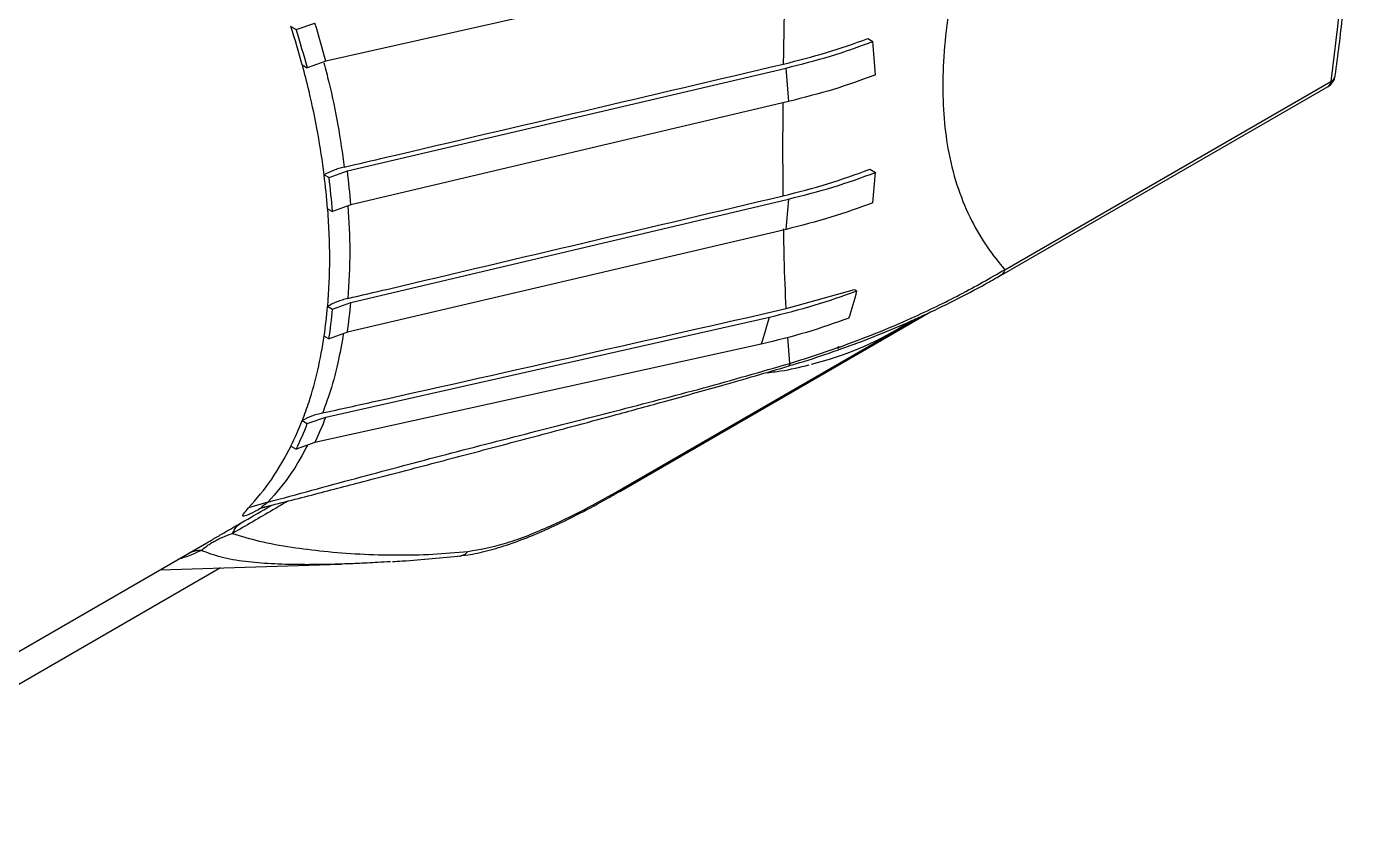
# Model space of a CAD drawing. Extents: x 12.3 to 108.7, y 1.1 to 80.4.
# Drawn here: x 26.11 to 31.54, y 8.48 to 11.73 of the extents above; entities that cross this region are included whole.
import ezdxf

# ---------------------------------------------------------------- set-up
doc = ezdxf.new("R2010")
doc.units = 0
doc.header["$MEASUREMENT"] = 0
doc.layers.add('OBJECT', color=7, linetype='CONTINUOUS')

msp = doc.modelspace()

# ---------------------------------------------------------------- linework, layer by layer
at = {"layer": 'OBJECT'}
for p, q in [((29.1533, 11.9957), (27.3346, 11.5859)), ((27.2132, 11.7158), (27.2896, 11.7425)), ((27.1923, 11.7287), (27.1916, 11.7283)), ((27.1916, 11.7283), (27.2132, 11.7158)), ((29.5563, 11.6791), (29.577, 11.6672)), ((27.2376, 11.5711), (27.2586, 11.5589)), ((27.3346, 11.5859), (27.2586, 11.5589)), ((27.4228, 11.1365), (29.221, 11.5582)), ((30.1057, 10.711), (31.4433, 11.4832)), ((30.1177, 10.7315), (31.4552, 11.5037)), ((29.2319, 11.4212), (27.4369, 10.9977)), ((27.3475, 11.1091), (27.4228, 11.1365)), ((29.5647, 11.1435), (29.5876, 11.1303)), ((27.3282, 11.1211), (27.3275, 11.1207)), ((27.3275, 11.1207), (27.3475, 11.1091)), ((27.3419, 10.9817), (27.3617, 10.9703)), ((27.4369, 10.9977), (27.3617, 10.9703)), ((27.4369, 10.5976), (29.2319, 11.0211)), ((29.221, 10.8968), (27.4228, 10.4751)), ((29.2215, 10.5721), (29.5023, 10.6504)), ((29.5023, 10.6504), (29.5117, 10.645)), ((27.3617, 10.5702), (27.4369, 10.5976)), ((27.3426, 10.582), (27.3419, 10.5816)), ((27.3419, 10.5816), (27.3617, 10.5702)), ((28.5392, 9.8226), (29.814, 10.5585)), ((27.3346, 10.1275), (29.1533, 10.5374)), ((28.5486, 9.8336), (29.7667, 10.5368)), ((29.669, 10.4824), (29.7512, 10.5299)), ((27.3275, 10.4593), (27.3475, 10.4477)), ((27.4228, 10.4751), (27.3475, 10.4477)), ((29.2365, 10.3475), (29.2283, 10.4547)), ((29.1193, 10.4264), (27.2896, 10.0229)), ((29.4361, 10.4129), (29.4342, 10.4085)), ((29.4344, 10.4123), (29.4373, 10.4165)), ((29.4373, 10.4165), (29.4361, 10.4129)), ((27.2383, 10.1131), (27.2376, 10.1127)), ((27.2376, 10.1127), (27.2586, 10.1006)), ((27.2586, 10.1006), (27.3346, 10.1275)), ((27.1916, 10.0086), (27.2132, 9.9962)), ((27.2896, 10.0229), (27.2132, 9.9962)), ((27.0971, 9.7786), (27.0177, 9.7548)), ((25.0303, 8.5634), (26.8464, 9.6118)), ((26.9029, 9.5091), (25.123, 8.4816)), ((26.6552, 9.5014), (27.3961, 9.5245))]:
    msp.add_line(p, q, dxfattribs=at)
for centre, radius, start, end in [((23.5989, 10.5967), 3.8645, 14.8309, 17.2476), ((23.552, 10.578), 3.8171, 15.0798, 17.5385), ((23.5434, 10.5682), 3.8451, 14.9323, 17.366), ((25.8284, 11.3089), 3.7657, 3.3727, 5.4596), ((25.5832, 11.1989), 3.6555, 3.4865, 5.6401), ((31.4133, 11.5352), 0.06, 299.9973, 351.9501), ((31.4409, 11.5326), 0.0323, 296.3233, 349.5318), ((31.4285, 11.5055), 0.0268, 303.4353, 355.994), ((24.4939, 10.7692), 2.9519, 4.4404, 7.1481), ((24.4436, 10.7527), 2.9073, 4.5189, 7.2716), ((24.4373, 10.7416), 2.9333, 4.4723, 7.1985), ((26.7424, 11.3088), 2.8508, 353.8973, 356.4097), ((26.4968, 11.1989), 2.7409, 353.6711, 356.2805), ((30.0916, 10.733), 0.0261, 301.2073, 356.6727), ((25.404, 10.7692), 2.0401, 351.7111, 355.1751), ((27.5112, 11.1712), 2.0686, 342.0384, 345.2638), ((25.3534, 10.7527), 1.9958, 351.5449, 355.0824), ((25.3472, 10.7416), 2.0217, 351.6434, 355.1375), ((27.2583, 11.0573), 1.9651, 341.2711, 344.6569), ((29.0084, 11.6307), 1.3246, 283.8704, 301.5029), ((27.7471, 11.0904), 1.8196, 337.9924, 338.262), ((26.0442, 10.5779), 1.2808, 333.6149, 338.7073), ((26.1005, 10.5966), 1.3203, 334.244, 339.1896), ((26.0412, 10.5681), 1.3041, 333.9888, 338.9937), ((28.5277, 9.8419), 0.0224, 301.7851, 338.2462)]:
    msp.add_arc(centre, radius, start, end, dxfattribs=at)
msp.add_ellipse((25.8124, 15.6735), major_axis=(-4.0521, 6.8981), ratio=0.58236, start_param=3.773895, end_param=4.071437, dxfattribs=at)
for points, knots in [([(31.4727, 11.5267), (31.4783, 11.5685), (31.4947, 11.6897), (31.5149, 11.8949), (31.5305, 12.1441), (31.5371, 12.3989), (31.5348, 12.6586), (31.5233, 12.9232), (31.5037, 13.1915), (31.4831, 13.3735), (31.4728, 13.4644)], [0, 0, 0, 0, 0.070019, 0.202903, 0.335796, 0.468696, 0.601597, 0.734495, 0.867387, 1, 1, 1, 1]), ([(30.1177, 12.668), (30.083, 12.5636), (30.0198, 12.3729), (29.9451, 12.096), (29.8971, 11.8658), (29.8711, 11.668), (29.8615, 11.5023), (29.8668, 11.3486), (29.8873, 11.1989), (29.9252, 11.0587), (29.9796, 10.9314), (30.0441, 10.8219), (30.0932, 10.7616), (30.1177, 10.7315)], [0, 0, 0, 0, 0.128108, 0.233833, 0.339418, 0.414185, 0.488923, 0.563852, 0.638803, 0.729469, 0.820219, 0.910089, 1, 1, 1, 1]), ([(29.211, 11.5746), (29.2123, 11.6575), (29.2146, 11.8005), (29.2191, 11.9505), (29.221, 12.0136)], [0, 0, 0, 0, 0.579938, 1, 1, 1, 1]), ([(29.211, 11.5746), (29.2704, 11.5896), (29.3899, 11.6196), (29.5006, 11.6592), (29.5563, 11.6791)], [0, 0, 0, 0, 0.497692, 1, 1, 1, 1]), ([(29.221, 11.5582), (29.2824, 11.5737), (29.4059, 11.6048), (29.5198, 11.6463), (29.577, 11.6672)], [0, 0, 0, 0, 0.497452, 1, 1, 1, 1]), ([(27.3282, 11.1211), (27.3201, 11.1774), (27.3039, 11.2902), (27.272, 11.4413), (27.2476, 11.5355), (27.2383, 11.5715)], [0, 0, 0, 0, 0.382049, 0.764099, 1, 1, 1, 1]), ([(27.3268, 11.5795), (27.3336, 11.5531), (27.3556, 11.4675), (27.3857, 11.3241), (27.4021, 11.2097), (27.4103, 11.1524)], [0, 0, 0, 0, 0.182569, 0.591284, 1, 1, 1, 1]), ([(27.4103, 11.1524), (27.4675, 11.1658), (28.068, 11.3062), (28.6681, 11.4472), (29.211, 11.5746)], [0, 0, 0, 0, 0.095332, 1, 1, 1, 1]), ([(29.5876, 11.5304), (29.531, 11.5097), (29.4172, 11.4682), (29.2939, 11.4369), (29.2319, 11.4212)], [0, 0, 0, 0, 0.497472, 1, 1, 1, 1]), ([(29.2094, 11.0346), (29.2089, 11.1112), (29.2081, 11.2336), (29.209, 11.3663), (29.2093, 11.4159)], [0, 0, 0, 0, 0.6257727, 1, 1, 1, 1]), ([(27.4103, 11.1525), (27.4026, 11.1505), (27.3872, 11.1466), (27.3587, 11.1368), (27.3403, 11.1273), (27.3282, 11.1211)], [0, 0, 0, 0, 0.253944, 0.507889, 1, 1, 1, 1]), ([(29.2094, 11.0346), (29.2707, 11.0501), (29.3938, 11.0813), (29.5075, 11.1227), (29.5647, 11.1435)], [0, 0, 0, 0, 0.4974901, 1, 1, 1, 1]), ([(29.2319, 11.0211), (29.2933, 11.0367), (29.4166, 11.0679), (29.5304, 11.1094), (29.5876, 11.1303)], [0, 0, 0, 0, 0.497473, 1, 1, 1, 1]), ([(27.4245, 10.6135), (27.4795, 10.6264), (28.0745, 10.7667), (28.6694, 10.9071), (29.2094, 11.0346)], [0, 0, 0, 0, 0.09238, 1, 1, 1, 1]), ([(27.4253, 10.9935), (27.429, 10.9313), (27.4366, 10.8), (27.4287, 10.6778), (27.4245, 10.6135)], [0, 0, 0, 0, 0.474219, 1, 1, 1, 1]), ([(29.577, 11.0058), (29.5204, 10.9851), (29.4065, 10.9436), (29.283, 10.9124), (29.221, 10.8968)], [0, 0, 0, 0, 0.497451, 1, 1, 1, 1]), ([(29.2215, 10.5721), (29.2186, 10.639), (29.2143, 10.7422), (29.2121, 10.8585), (29.2113, 10.8994)], [0, 0, 0, 0, 0.648017, 1, 1, 1, 1]), ([(29.2329, 10.3377), (29.2418, 10.3402), (29.298, 10.3561), (29.3992, 10.3897), (29.5362, 10.4388), (29.67, 10.4928), (29.8006, 10.5509), (29.9292, 10.6142), (30.0312, 10.6679), (30.0882, 10.7015), (30.1048, 10.7113)], [0, 0, 0, 0, 0.0267246, 0.1691957, 0.3147375, 0.4628233, 0.6128166, 0.7671679, 0.9320399, 1, 1, 1, 1]), ([(29.4361, 10.4129), (29.4877, 10.432), (29.5914, 10.4703), (29.7587, 10.5425), (29.9377, 10.6288), (30.0575, 10.6972), (30.1177, 10.7315)], [0, 0, 0, 0, 0.205314, 0.412143, 0.70462, 1, 1, 1, 1]), ([(27.4245, 10.6135), (27.4168, 10.6115), (27.4015, 10.6076), (27.3731, 10.5978), (27.3547, 10.5883), (27.3425, 10.582)], [0, 0, 0, 0, 0.25404, 0.508079, 1, 1, 1, 1]), ([(29.1533, 10.5374), (29.2151, 10.5526), (29.3394, 10.5831), (29.4541, 10.6243), (29.5117, 10.645)], [0, 0, 0, 0, 0.49732, 1, 1, 1, 1]), ([(27.3211, 10.1441), (27.3935, 10.1602), (28.0282, 10.301), (28.6609, 10.4448), (29.2215, 10.5721)], [0, 0, 0, 0, 0.11412, 1, 1, 1, 1]), ([(29.4789, 10.5333), (29.4217, 10.5128), (29.3067, 10.4718), (29.182, 10.4416), (29.1193, 10.4264)], [0, 0, 0, 0, 0.497242, 1, 1, 1, 1]), ([(27.2383, 10.1131), (27.2476, 10.1383), (27.272, 10.2044), (27.3039, 10.3187), (27.3201, 10.4127), (27.3282, 10.4597)], [0, 0, 0, 0, 0.235901, 0.617951, 1, 1, 1, 1]), ([(27.4062, 10.469), (27.3992, 10.4287), (27.384, 10.3407), (27.3538, 10.2335), (27.3298, 10.168), (27.3211, 10.1441)], [0, 0, 0, 0, 0.348883, 0.76196, 1, 1, 1, 1]), ([(29.2365, 10.3475), (29.3016, 10.3679), (29.3684, 10.3888), (29.4329, 10.4118), (29.4344, 10.4123)], [0, 0, 0, 0, 0.976242, 1, 1, 1, 1]), ([(29.4342, 10.4085), (29.4339, 10.4088), (29.4334, 10.4093), (29.4334, 10.4106), (29.434, 10.4117), (29.4344, 10.4122), (29.4344, 10.4123)], [0, 0, 0, 0, 0.324563, 0.651752, 0.939508, 1, 1, 1, 1]), ([(27.0868, 9.7596), (27.1589, 9.7779), (27.3014, 9.8141), (27.5003, 9.8662), (27.6725, 9.9113), (27.8177, 9.9494), (27.9491, 9.984), (28.0784, 10.0182), (28.2099, 10.053), (28.3547, 10.0916), (28.5247, 10.1373), (28.7296, 10.1932), (28.9703, 10.2601), (29.1419, 10.3103), (29.2338, 10.3371)], [0, 0, 0, 0, 0.09966, 0.19697, 0.276195, 0.339127, 0.399181, 0.459304, 0.519493, 0.582777, 0.661628, 0.757414, 0.87017, 1, 1, 1, 1]), ([(27.0971, 9.7786), (27.2172, 9.8112), (27.4539, 9.8755), (27.8129, 9.9712), (28.1668, 10.0619), (28.526, 10.1532), (28.8799, 10.2447), (29.1187, 10.3135), (29.2365, 10.3475)], [0, 0, 0, 0, 0.166316, 0.327724, 0.500562, 0.66248, 0.833467, 1, 1, 1, 1]), ([(29.1371, 10.3091), (29.1582, 10.3113), (29.2193, 10.3177), (29.2774, 10.3318), (29.3155, 10.3411)], [0, 0, 0, 0, 0.344537, 1, 1, 1, 1]), ([(29.2337, 10.3373), (29.2339, 10.3373), (29.235, 10.3373), (29.2361, 10.3403), (29.2363, 10.3451), (29.2365, 10.3475)], [0, 0, 0, 0, 0.068731, 0.534364, 1, 1, 1, 1]), ([(27.3211, 10.1441), (27.3133, 10.1422), (27.2979, 10.1385), (27.269, 10.1289), (27.2505, 10.1194), (27.2382, 10.1131)], [0, 0, 0, 0, 0.253293, 0.506591, 1, 1, 1, 1]), ([(27.0177, 9.7548), (27.0505, 9.7926), (27.1162, 9.8681), (27.1669, 9.9621), (27.1923, 10.009)], [0, 0, 0, 0, 0.5000001, 1, 1, 1, 1]), ([(27.2596, 10.0124), (27.2387, 9.9737), (27.1918, 9.8868), (27.1309, 9.8172), (27.0971, 9.7786)], [0, 0, 0, 0, 0.445931, 1, 1, 1, 1]), ([(27.9174, 9.5767), (27.9654, 9.5851), (28.0629, 9.602), (28.2278, 9.6667), (28.391, 9.7449), (28.4959, 9.8039), (28.5486, 9.8336)], [0, 0, 0, 0, 0.2762004, 0.5603855, 0.7791052, 1, 1, 1, 1]), ([(27.1791, 9.7831), (27.1586, 9.771), (27.0825, 9.726), (27.007, 9.6822), (26.9518, 9.6503)], [0, 0, 0, 0, 0.269443, 1, 1, 1, 1]), ([(27.0868, 9.7598), (27.0823, 9.7585), (27.0742, 9.7562), (27.0707, 9.7573), (27.0734, 9.7615), (27.0826, 9.7688), (27.092, 9.7751), (27.0971, 9.7786)], [0, 0, 0, 0, 0.2194525, 0.3971907, 0.573704, 0.7694681, 1, 1, 1, 1]), ([(27.8944, 9.5606), (27.8977, 9.5609), (27.9018, 9.5612), (27.931, 9.5636), (27.9876, 9.5768), (28.0749, 9.6013), (28.1696, 9.6363), (28.2702, 9.6801), (28.3782, 9.7335), (28.4682, 9.7813), (28.5239, 9.8139), (28.5394, 9.823)], [0, 0, 0, 0, 0.018705, 0.023824, 0.167819, 0.315462, 0.46554, 0.617483, 0.77078, 0.935958, 1, 1, 1, 1]), ([(26.988, 9.6942), (27.0233, 9.7146), (27.065, 9.7387), (27.1062, 9.7625), (27.1125, 9.7661)], [0, 0, 0, 0, 0.848017, 1, 1, 1, 1]), ([(27.0722, 9.7553), (27.0665, 9.7521), (27.044, 9.7398), (27.0137, 9.725), (26.9919, 9.7185), (26.9954, 9.7301), (27.0105, 9.7468), (27.0177, 9.7548)], [0, 0, 0, 0, 0.088574, 0.344582, 0.596516, 0.80889, 1, 1, 1, 1]), ([(27.0603, 9.7512), (27.0602, 9.7512), (27.0599, 9.7511), (27.0672, 9.7538), (27.076, 9.7571), (27.0834, 9.7584), (27.0841, 9.7586)], [0, 0, 0, 0, 0.207227, 0.527249, 0.957266, 1, 1, 1, 1]), ([(26.8464, 9.6118), (26.8596, 9.6194), (26.8871, 9.6354), (26.937, 9.6647), (26.9686, 9.683), (26.988, 9.6942)], [0, 0, 0, 0, 0.262092, 0.548111, 1, 1, 1, 1]), ([(26.9518, 9.6503), (26.9565, 9.6594), (26.9658, 9.6776), (26.9806, 9.6887), (26.988, 9.6942)], [0, 0, 0, 0, 0.5000001, 1, 1, 1, 1]), ([(26.824, 9.5805), (26.8296, 9.5856), (26.8372, 9.5926), (26.8563, 9.6058), (26.8668, 9.6124), (26.8748, 9.6171), (26.8832, 9.6216), (26.8954, 9.6278), (26.9213, 9.6396), (26.9388, 9.6457), (26.9518, 9.6503)], [0, 0, 0, 0, 0.301966, 0.408336, 0.454657, 0.498954, 0.543233, 0.590045, 0.698053, 1, 1, 1, 1]), ([(26.9518, 9.6503), (26.9877, 9.6392), (27.0643, 9.6156), (27.1912, 9.5936), (27.329, 9.5763), (27.4723, 9.5652), (27.621, 9.5608), (27.7682, 9.5634), (27.8688, 9.5724), (27.9174, 9.5767)], [0, 0, 0, 0, 0.133296, 0.283597, 0.425181, 0.577963, 0.728419, 0.869046, 1, 1, 1, 1]), ([(26.824, 9.5805), (26.7976, 9.5686), (26.7678, 9.5551), (26.7341, 9.5458), (26.7303, 9.5447)], [0, 0, 0, 0, 0.885602, 1, 1, 1, 1]), ([(26.824, 9.5805), (26.8102, 9.5795), (26.7921, 9.5782), (26.7761, 9.5708), (26.7724, 9.5691)], [0, 0, 0, 0, 0.765667, 1, 1, 1, 1]), ([(27.3961, 9.5246), (27.3912, 9.5244), (27.3617, 9.5234), (27.3052, 9.5224), (27.2136, 9.522), (27.1104, 9.5248), (27.0015, 9.5341), (26.9038, 9.5502), (26.85, 9.5706), (26.824, 9.5805)], [0, 0, 0, 0, 0.02149, 0.130018, 0.253994, 0.4421, 0.624419, 0.818201, 1, 1, 1, 1]), ([(27.8913, 9.5597), (27.8938, 9.5603), (27.9, 9.562), (27.9091, 9.5677), (27.9146, 9.5737), (27.9174, 9.5767)], [0, 0, 0, 0, 0.249056, 0.624524, 1, 1, 1, 1]), ([(27.5991, 9.5345), (27.5819, 9.5334), (27.5358, 9.5304), (27.4678, 9.527), (27.4178, 9.5253), (27.3961, 9.5246)], [0, 0, 0, 0, 0.251593, 0.676721, 1, 1, 1, 1]), ([(27.6075, 9.5354), (27.6208, 9.536), (27.7174, 9.5408), (27.8108, 9.5508), (27.8914, 9.5593)], [0, 0, 0, 0, 0.1368059, 1, 1, 1, 1]), ([(27.876, 9.5579), (27.8799, 9.5577), (27.8852, 9.5575), (27.8901, 9.5592), (27.8913, 9.5597)], [0, 0, 0, 0, 0.748111, 1, 1, 1, 1])]:
    msp.add_open_spline(points, degree=3, knots=knots, dxfattribs=at)
msp.add_open_spline([(27.3426, 10.582), (27.3467, 10.6463), (27.3549, 10.775), (27.3467, 10.9131), (27.3426, 10.9821)], degree=3, dxfattribs=at)

doc.saveas('drawing.dxf')
